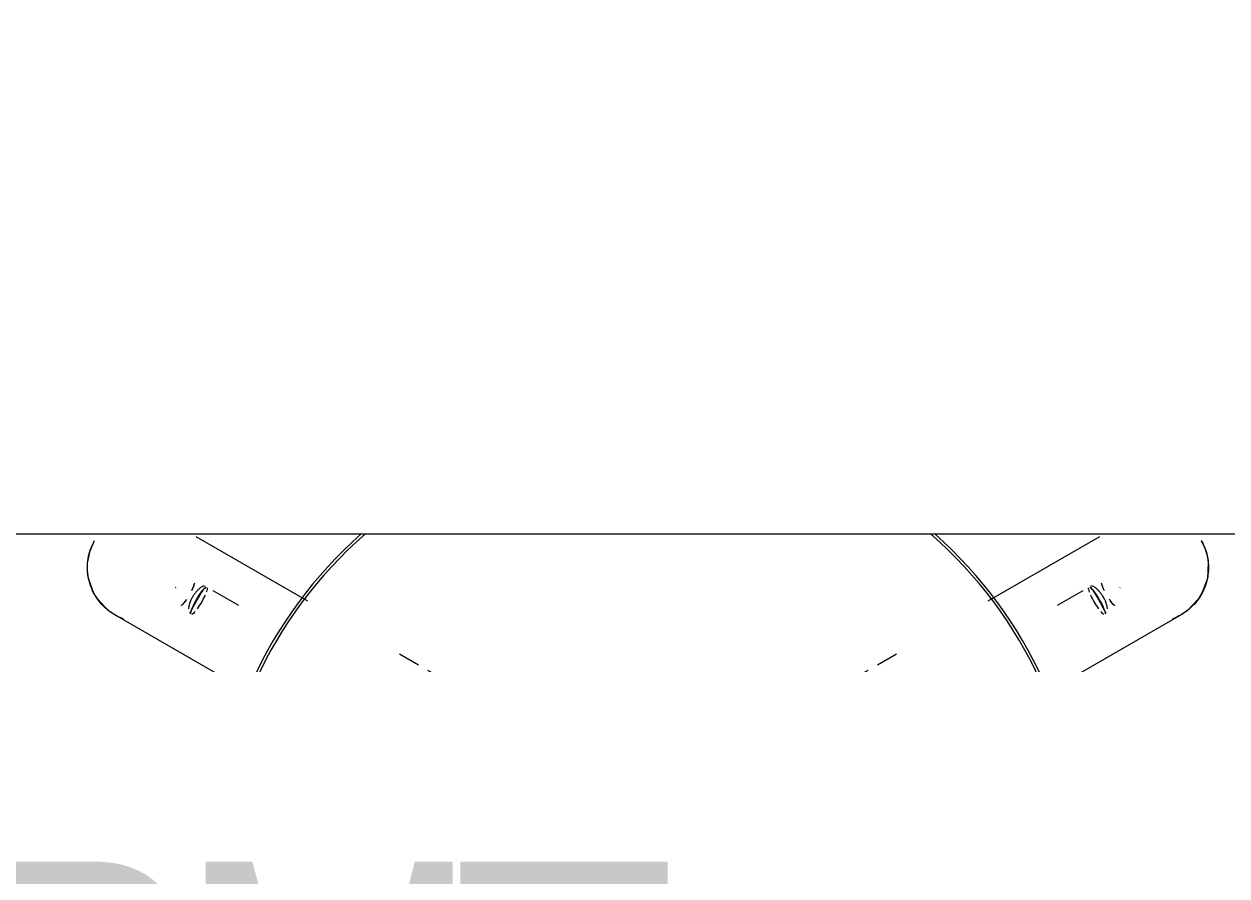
# Model space of a CAD drawing. Header units: millimetres. Extents: x -81374 to 485233, y -39075 to 157313.
# Drawn here: x 38470 to 39104, y -11696 to -11247 of the extents above; entities that cross this region are included whole.
import ezdxf
from ezdxf.enums import TextEntityAlignment as Align

# ---------------------------------------------------------------- set-up
doc = ezdxf.new("R2010")
doc.units = ezdxf.units.MM
doc.layers.add('G-IMPT', color=8, linetype='Continuous', lineweight=5)
doc.layers.add('M-HVAC-TEXT', color=7, linetype='Continuous')
doc.styles.add('romans', font='stylu.ttf', dxfattribs={"height": 125})
doc.styles.get("Standard").update_dxf_attribs({"font": 'arial.ttf'})

# ---------------------------------------------------------------- blocks, each defined once
blk = doc.blocks.new('floor plan 1')
at = {"layer": 'G-IMPT', "color": 8, "ltscale": 500}
for p, q in [((19226.87, -27438.26, 0), (19233.78, -27434.28, 0)), ((19509.49, -27434.28, 0), (19516.4, -27438.26, 0)), ((19212, -27446.85, 0), (19222.1, -27441.02, 0)), ((19521.17, -27441.02, 0), (19531.27, -27446.85, 0)), ((19090.64, -27516.92, 0), (19163.66, -27474.76, 0)), ((19579.61, -27474.76, 0), (19652.63, -27516.92, 0)), ((19262.38, -27483.81, 0), (19255.47, -27487.8, 0)), ((19487.8, -27487.8, 0), (19480.89, -27483.81, 0)), ((19250.7, -27490.55, 0), (19240.6, -27496.39, 0)), ((19502.67, -27496.39, 0), (19492.57, -27490.55, 0)), ((19087.2, -27519.25, 0), (19090.64, -27516.93, 0)), ((19652.63, -27516.93, 0), (19656.1, -27519.28, 0)), ((19081.52, -27525.21, 0), (19087.2, -27519.25, 0)), ((19155.79, -27521.97, 0), (19142.25, -27529.78, 0)), ((19601.02, -27529.78, 0), (19587.48, -27521.97, 0)), ((19656.1, -27519.28, 0), (19661.68, -27525.11, 0)), ((19076.75, -27536.16, 0), (19079.42, -27528.63, 0)), ((19079.42, -27528.63, 0), (19081.52, -27525.21, 0)), ((19192.24, -27524.31, 0), (19133.36, -27558.3, 0)), ((19609.91, -27558.3, 0), (19551.03, -27524.31, 0)), ((19661.68, -27525.11, 0), (19663.83, -27528.59, 0)), ((19663.83, -27528.59, 0), (19666.53, -27536.19, 0)), ((19076.27, -27544.31, 0), (19076.75, -27536.16, 0)), ((19122.7, -27531.43, 0), (19122.89, -27531.22, 0)), ((19620.38, -27531.22, 0), (19620.57, -27531.43, 0)), ((19666.53, -27536.19, 0), (19667.04, -27540.12, 0)), ((19667.04, -27540.12, 0), (19667, -27544.24, 0)), ((19076.88, -27548.23, 0), (19076.27, -27544.31, 0)), ((19078.08, -27552.12, 0), (19076.88, -27548.23, 0)), ((19667, -27544.24, 0), (19665.71, -27550.67, 0)), ((19079.97, -27556.1, 0), (19078.08, -27552.12, 0)), ((19665.71, -27550.67, 0), (19663.3, -27556.1, 0)), ((18053.7, -27559.41, 0), (20753.7, -27559.41, 0))]:
    blk.add_line(p, q, dxfattribs=at)
for centre, radius, start, end in [((30901.19, -15868.25), 12777.77, 49.906974, 259.603181), ((19371.63, -27387.8, 0), 228.8, 0, 180), ((19371.63, -27387.8, 0), 228.8, 0, 180), ((19371.63, -27387.8, 0), 227.37, 0, 180), ((19371.63, -27387.8, 0), 228.8, 180, 228.59487), ((19371.63, -27387.8, 0), 228.8, 180, 228.59487), ((19371.63, -27387.8, 0), 227.37, 180, 229.03724), ((19371.63, -27387.8, 0), 227.37, 310.96276, 0), ((19371.63, -27387.8, 0), 228.8, 311.40513, 0), ((19371.63, -27387.8, 0), 228.8, 311.40513, 0)]:
    blk.add_arc(centre, radius, start, end, dxfattribs=at)
at = {"layer": 'G-IMPT', "color": 8, "ltscale": 500, "extrusion": (0, 0, -1)}
for centre, major_axis, start_param, end_param in [((19135, -27524.33, 0), (-4.17, 7.23), 0.261799, 0.785398), ((19608.27, -27524.33, 0), (4.17, 7.23), 5.497787, 6.021386), ((19135, -27524.33, 0), (-4.17, 7.23), 3.403392, 6.021386), ((19135, -27524.33, 0), (-4.17, 7.23), 1.047198, 2.094395), ((19608.27, -27524.33, 0), (4.17, 7.23), 0.261799, 2.879793), ((19608.27, -27524.33, 0), (4.17, 7.23), 4.18879, 5.235988), ((19135, -27524.33, 0), (-4.17, 7.23), 2.356194, 2.879793), ((19608.27, -27524.33, 0), (4.17, 7.23), 3.403392, 3.926991)]:
    blk.add_ellipse(centre, major_axis=major_axis, ratio=0.173648, start_param=start_param, end_param=end_param, dxfattribs=at)
at = {"layer": 'G-IMPT', "color": 8, "ltscale": 500}
for points, knots in [([(19079.98, -27556.1, 0), (19077.85, -27552.32, 0), (19075.99, -27546.47, 0), (19076.19, -27538.94, 0), (19076.97, -27534.93, 0), (19077.92, -27531.9, 0), (19079.17, -27528.99, 0), (19081.19, -27525.44, 0), (19084.58, -27521.27, 0), (19088.6, -27518.06, 0), (19092.3, -27515.98, 0), (19094.2, -27515.16, 0), (19095.17, -27514.8, 0)], [-1, -1, -1, -1, -0.8611111, -0.7916667, -0.7569444, -0.7222222, -0.6875, -0.6527778, -0.5833333, -0.5138889, -0.4791667, -0.4444444, -0.4444444, -0.4444444, -0.4444444]), ([(19079.98, -27556.1, 0), (19078.27, -27553.07, 0), (19076.57, -27548.45, 0), (19076.04, -27541.73, 0), (19076.48, -27536.74, 0), (19077.84, -27531.88, 0), (19079.97, -27527.32, 0), (19082.89, -27523.24, 0), (19086.43, -27519.68, 0), (19090.55, -27516.82, 0), (19093.59, -27515.38, 0), (19095.16, -27514.8, 0)], [-1, -1, -1, -1, -0.8888889, -0.8333333, -0.7777778, -0.7222222, -0.6666667, -0.6111111, -0.5555556, -0.5, -0.4444444, -0.4444444, -0.4444444, -0.4444444]), ([(19648.1, -27514.81, 0), (19649.27, -27515.23, 0), (19651.35, -27516.15, 0), (19654.28, -27517.89, 0), (19657.26, -27520.1, 0), (19660.38, -27523.23, 0), (19663.3, -27527.32, 0), (19665.43, -27531.88, 0), (19666.79, -27536.71, 0), (19667.23, -27541.72, 0), (19666.83, -27546.78, 0), (19665.56, -27551.5, 0), (19664.15, -27554.59, 0), (19663.29, -27556.1, 0)], [-0.5555556, -0.5555556, -0.5555556, -0.5555556, -0.5138889, -0.4791667, -0.4444444, -0.3888889, -0.3333333, -0.2777778, -0.2222222, -0.1666667, -0.1111111, -0.0555556, 0, 0, 0, 0]), ([(19648.11, -27514.8, 0), (19649.68, -27515.38, 0), (19652.72, -27516.82, 0), (19656.84, -27519.68, 0), (19660.38, -27523.24, 0), (19663.3, -27527.32, 0), (19665.43, -27531.88, 0), (19666.79, -27536.74, 0), (19667.23, -27541.73, 0), (19666.7, -27548.45, 0), (19665, -27553.07, 0), (19663.29, -27556.1, 0)], [-0.5555556, -0.5555556, -0.5555556, -0.5555556, -0.5, -0.4444444, -0.3888889, -0.3333333, -0.2777778, -0.2222222, -0.1666667, -0.1111111, 0, 0, 0, 0]), ([(19125.58, -27521.6, 0), (19126.06, -27522.09, 0), (19127.06, -27523.17, 0), (19127.94, -27524.42, 0), (19128.41, -27525.1, 0)], [-0.07874903, -0.07874903, -0.07874903, -0.07874903, -0.05555556, -0.02873291, -0.02873291, -0.02873291, -0.02873291]), ([(19129.41, -27520.03, 0), (19129.43, -27520.24, 0), (19129.49, -27520.68, 0), (19129.62, -27521.41, 0), (19129.81, -27522.18, 0), (19130.13, -27523.25, 0), (19130.67, -27524.66, 0), (19131.24, -27525.78, 0), (19131.55, -27526.32, 0)], [-0.5714286, -0.5714286, -0.5714286, -0.5714286, -0.5, -0.4285714, -0.3571429, -0.2857143, -0.1428571, 0, 0, 0, 0]), ([(19134.06, -27524.87, 0), (19133.75, -27524.33, 0), (19133.14, -27523.23, 0), (19132.44, -27521.92, 0), (19131.94, -27520.95, 0), (19131.59, -27520.27, 0), (19131.27, -27519.66, 0), (19130.97, -27519.11, 0), (19130.7, -27518.64, 0), (19130.37, -27518.13, 0), (19130.16, -27517.89, 0), (19130.03, -27517.81, 0)], [-1, -1, -1, -1, -0.8571429, -0.7142857, -0.6428571, -0.5714286, -0.5, -0.4285714, -0.3571429, -0.2857143, -0.1428571, -0.1428571, -0.1428571, -0.1428571]), ([(19613.24, -27517.81, 0), (19613.11, -27517.89, 0), (19612.9, -27518.13, 0), (19612.57, -27518.64, 0), (19612.3, -27519.11, 0), (19612, -27519.66, 0), (19611.68, -27520.27, 0), (19611.33, -27520.95, 0), (19610.83, -27521.92, 0), (19610.13, -27523.23, 0), (19609.52, -27524.33, 0), (19609.21, -27524.87, 0)], [-0.8571429, -0.8571429, -0.8571429, -0.8571429, -0.7142857, -0.6428571, -0.5714286, -0.5, -0.4285714, -0.3571429, -0.2857143, -0.1428571, 0, 0, 0, 0]), ([(19611.72, -27526.32, 0), (19612.03, -27525.78, 0), (19612.6, -27524.66, 0), (19613.14, -27523.25, 0), (19613.46, -27522.18, 0), (19613.65, -27521.41, 0), (19613.78, -27520.68, 0), (19613.84, -27520.24, 0), (19613.86, -27520.03, 0)], [-1, -1, -1, -1, -0.8571429, -0.7142857, -0.6428571, -0.5714286, -0.5, -0.4285714, -0.4285714, -0.4285714, -0.4285714]), ([(19131.55, -27526.32, 0), (19131.87, -27526.87, 0), (19132.55, -27527.92, 0), (19133.5, -27529.09, 0), (19134.27, -27529.9, 0), (19134.84, -27530.45, 0), (19135.4, -27530.93, 0), (19135.94, -27531.34, 0), (19136.44, -27531.68, 0), (19137.04, -27532.03, 0), (19137.41, -27532.18, 0), (19137.61, -27532.22, 0)], [-1, -1, -1, -1, -0.8571429, -0.7142857, -0.6428571, -0.5714286, -0.5, -0.4285714, -0.3571429, -0.2857143, -0.1428571, -0.1428571, -0.1428571, -0.1428571]), ([(19137.97, -27531.3, 0), (19137.91, -27531.17, 0), (19137.78, -27530.9, 0), (19137.51, -27530.43, 0), (19137.18, -27529.9, 0), (19136.81, -27529.32, 0), (19136.4, -27528.67, 0), (19135.81, -27527.75, 0), (19135.02, -27526.5, 0), (19134.38, -27525.42, 0), (19134.06, -27524.87, 0)], [-0.7142857, -0.7142857, -0.7142857, -0.7142857, -0.6428571, -0.5714286, -0.5, -0.4285714, -0.3571429, -0.2857143, -0.1428571, 0, 0, 0, 0]), ([(19609.21, -27524.87, 0), (19608.89, -27525.42, 0), (19608.25, -27526.5, 0), (19607.46, -27527.75, 0), (19606.87, -27528.67, 0), (19606.46, -27529.32, 0), (19606.09, -27529.9, 0), (19605.76, -27530.43, 0), (19605.49, -27530.9, 0), (19605.36, -27531.17, 0), (19605.3, -27531.3, 0)], [-1, -1, -1, -1, -0.8571429, -0.7142857, -0.6428571, -0.5714286, -0.5, -0.4285714, -0.3571429, -0.2857143, -0.2857143, -0.2857143, -0.2857143]), ([(19605.66, -27532.22, 0), (19605.86, -27532.18, 0), (19606.23, -27532.03, 0), (19606.83, -27531.68, 0), (19607.33, -27531.34, 0), (19607.87, -27530.93, 0), (19608.43, -27530.45, 0), (19609, -27529.9, 0), (19609.77, -27529.09, 0), (19610.72, -27527.92, 0), (19611.4, -27526.87, 0), (19611.72, -27526.32, 0)], [-0.8571429, -0.8571429, -0.8571429, -0.8571429, -0.7142857, -0.6428571, -0.5714286, -0.5, -0.4285714, -0.3571429, -0.2857143, -0.1428571, 0, 0, 0, 0]), ([(19610.66, -27533.71, 0), (19610.83, -27533.1, 0), (19611.27, -27531.7, 0), (19611.9, -27530.33, 0), (19612.27, -27529.56, 0)], [-0.07703691, -0.07703691, -0.07703691, -0.07703691, -0.05555556, -0.0274858, -0.0274858, -0.0274858, -0.0274858])]:
    blk.add_open_spline(points, degree=3, knots=knots, dxfattribs=at)
for points in [[(19125.59, -27521.61, 0), (19126.62, -27522.67, 0), (19127.52, -27523.88, 0), (19128.4, -27525.13, 0)], [(19614.81, -27525.05, 0), (19615.69, -27523.82, 0), (19616.65, -27522.67, 0), (19617.68, -27521.61, 0)], [(19614.82, -27525.05, 0), (19615.7, -27523.81, 0), (19616.65, -27522.66, 0), (19617.69, -27521.6, 0)], [(19131.06, -27529.54, 0), (19131.69, -27530.9, 0), (19132.21, -27532.28, 0), (19132.62, -27533.69, 0)], [(19131.06, -27529.54, 0), (19131.69, -27530.91, 0), (19132.21, -27532.29, 0), (19132.61, -27533.7, 0)], [(19610.65, -27533.69, 0), (19611.06, -27532.28, 0), (19611.66, -27530.91, 0), (19612.3, -27529.55, 0)], [(19138.05, -27532.21, 0), (19138.14, -27532.16, 0), (19138.18, -27532.05, 0), (19138.17, -27531.9, 0)], [(19605.1, -27531.9, 0), (19605.09, -27532.05, 0), (19605.13, -27532.16, 0), (19605.22, -27532.21, 0)]]:
    blk.add_open_spline(points, degree=3, dxfattribs=at)
for rotation, p in [(359.99915, (39680.63, -4989.62, 0)), (359.99915, (35886.72, -10139.29, 0)), (270.00085, (28873.29, -20643.48, 0)), (359.99915, (11975.31, -26935.44, 0)), (359.99915, (15267.63, -26935.44, 0)), (359.99915, (26686.27, -26987.73, 0)), (270.00085, (15861.11, -28615.02, 0)), (89.99915, (23697.81, -33300.57, 0)), (89.99915, (23597.87, -35337.73, 0)), (89.99915, (23597.88, -37388.34, 0)), (359.99915, (13750.44, -37781.54, 0)), (89.99915, (23697.83, -40746.76, 0)), (89.99915, (23597.8, -44302.49, 0)), (89.99915, (23597.81, -46399.06, 0)), (89.99915, (23697.78, -48339.78, 0)), (89.99915, (23697.77, -54279.98, 0)), (359.99915, (27418.07, -55702.4, 0)), (89.99915, (9671.91, -65856.51, 0)), (359.99915, (4684.11, -67403.39, 0)), (359.99915, (8737.21, -67403.39, 0))]:
    blk.add_attdef('PARTITIONTYPE', text='', height=200, rotation=rotation, dxfattribs=at).set_placement(p, align=Align.MIDDLE_CENTER)

msp = doc.modelspace()

# ---------------------------------------------------------------- block references
at = {"linetype": 'Continuous', "rotation": 180}
msp.add_blockref('floor plan 1', (58170.8, -39075.37), dxfattribs=at)

# ---------------------------------------------------------------- next in the draw order: texts
at = {"layer": 'M-HVAC-TEXT', "insert": (37725.23, -12224.86), "char_height": 200, "width": 2585.5965, "attachment_point": 7, "style": 'romans', "bg_fill": 2}
msp.add_mtext('\\pxql;{\\W0.75;\\T0.75;\\C6;S-1 1/8-6RMT\\P\\pt1;L-1/2-6RMT}', dxfattribs=at)

doc.saveas('drawing.dxf')
